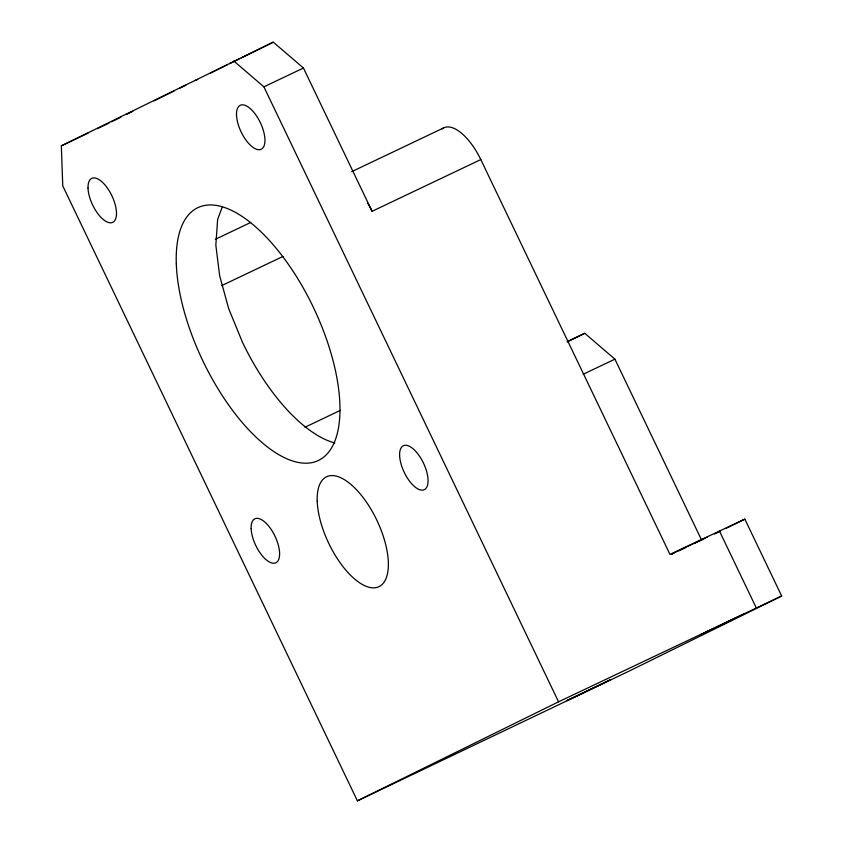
<?xml version="1.0" encoding="UTF-8"?>
<svg xmlns="http://www.w3.org/2000/svg" width="843" height="843" viewBox="0 0 843 843"><rect width="100%" height="100%" fill="white"/><g stroke="black" fill="none" stroke-linecap="round" stroke-linejoin="round"><path stroke-width="1.26" d="M222.225 207.23L217.631 219.401L215.84 245.092L219.612 275.556L228.706 308.717L242.489 342.332A140.033 61.391 64.5 0 0 334.808 442.965M707.414 537.054L706.592 537.381M61.339 145.86L273.28 42.15L303.438 68.02L372.09 211.308L480.795 159.569L669.953 554.378L744.833 519.13L781.661 596.001L628.404 671.46L357.4 800.85L62.751 185.881L61.339 145.86L88.072 133.131M109.137 122.973L97.377 128.705M111.497 121.813L120.939 117.156M126.85 114.258L132.751 111.35M154.006 100.875L174.079 90.991M179.991 88.083L185.892 85.175M195.344 80.528L197.705 79.368M210.697 72.972L227.231 64.827M229.591 63.668L239.033 59.01M241.393 57.851L273.28 42.15M567.35 341.858L584.757 333.291L614.916 359.16L701.724 540.352M714.548 534.04L720.365 531.174M726.192 528.308L744.833 519.13M357.4 800.85L558.551 701.808L781.661 596.001M703.505 538.983L705.602 537.96M671.376 554.188L673.515 553.156M698.173 541.575L702.451 539.499M674.537 552.66L677.614 551.174M694.074 543.556L697.14 542.07M679.764 550.142L704.021 538.572M685.138 547.845L678.436 551.037M233.753 60.97L263.901 86.84L303.438 68.02M351.647 171.698L443.808 127.83M215.281 239.328L250.729 222.457M221.551 285.682L282.995 256.441M304.934 427.243L340.382 410.362M567.118 341.689L584.757 333.291M583.145 374.271L614.916 359.16M671.471 554.357L674.347 552.987M719.364 530.858L756.203 607.729M263.901 86.84L558.551 701.808M442.069 128.958A44.816 19.642 64.5 0 1 480.795 159.569M367.801 203.311A44.816 19.642 64.5 0 1 372.09 211.308M567.002 700.575L610.48 679.764L567.002 700.575M701.102 634.547L744.58 613.725L701.102 634.547M236.504 115.07A24.352 10.674 64.5 0 0 258.401 149.696A24.352 10.674 64.5 0 0 257.241 117.019A24.352 10.674 64.5 0 0 236.504 115.07M88.03 188.168A24.352 10.674 64.5 0 0 109.938 222.794A24.352 10.674 64.5 0 0 108.779 190.128A24.352 10.674 64.5 0 0 88.03 188.168M399.614 455.494A24.352 10.674 64.5 0 0 421.511 490.12A24.352 10.674 64.5 0 0 420.351 457.454A24.352 10.674 64.5 0 0 399.614 455.494M251.14 528.603A24.352 10.674 64.5 0 0 273.037 563.229A24.352 10.674 64.5 0 0 271.889 530.553A24.352 10.674 64.5 0 0 251.14 528.603M176.303 263.901A140.033 61.391 64.5 0 0 302.226 463.028A140.033 61.391 64.5 0 0 295.577 275.145A140.033 61.391 64.5 0 0 176.303 263.901M317.21 501.206A60.886 26.691 64.5 0 0 371.953 587.782A60.886 26.691 64.5 0 0 369.065 506.095A60.886 26.691 64.5 0 0 317.21 501.206"/></g></svg>
